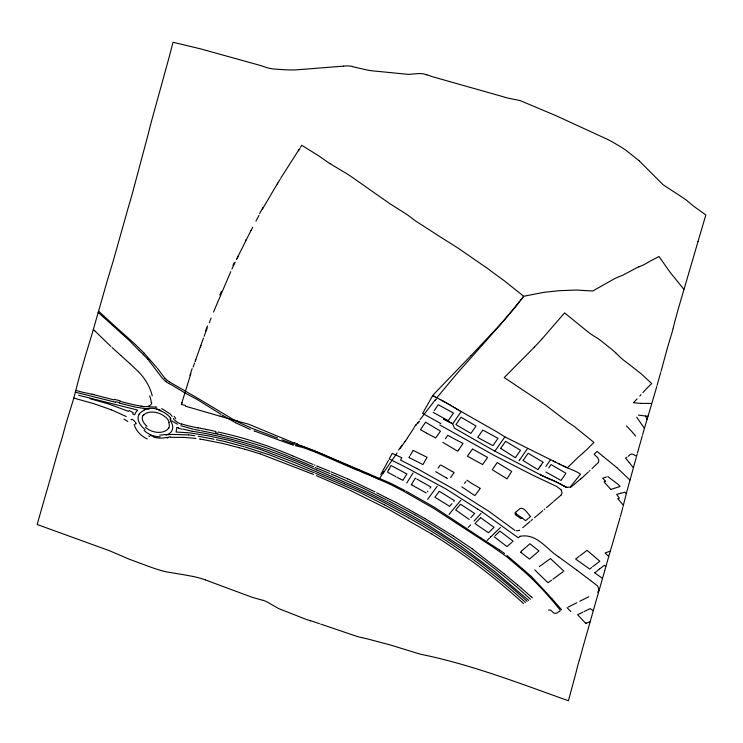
<?xml version="1.0" encoding="UTF-8"?>
<svg xmlns="http://www.w3.org/2000/svg" width="743" height="743" viewBox="0 0 743 743"><rect width="100%" height="100%" fill="white"/><g stroke="black" fill="none" stroke-linecap="round" stroke-linejoin="round"><path stroke-width="1.11" d="M599.118 589.747L597.604 585.976L590.871 580.757M176.918 427.559L176.045 432.027L189.474 432.844L209.071 436.002L228.714 440.283L259.641 449.199L293.466 462.025L344.306 483.758M673.047 328.62L672.443 331.09A13.402 1.04 -69.9 0 1 672.201 331.954L670.929 336.18A99.915 7.764 -69.9 0 0 666.49 351.328M673.158 328.174L673.307 327.487A46.763 3.631 -69.9 0 1 674.468 322.926L676.557 315.199A97.565 7.579 -69.9 0 1 678.09 309.59L698.021 241.531M623.08 506.317L626.628 492.442M622.829 507.311L622.708 507.813A83.309 6.473 -69.9 0 1 620.498 516.014L620.349 516.58M599.062 590.118L597.632 592.282M626.767 491.912L630.027 480.062A103.221 8.015 -69.9 0 0 630.658 477.786L636.249 457.484M637.448 453.063L642.314 435.686M637.16 454.14L637.011 454.688A89.271 6.938 -69.9 0 1 636.556 456.351C633.055 454.549 632.163 452.143 628.188 456.36M657.063 385.422L658.642 379.729A95.039 7.384 -69.9 0 1 659.134 377.964L660.694 372.549M666.471 351.374L661.038 371.351M656.747 386.564L656.589 387.131A90.813 7.058 -69.9 0 1 654.843 393.177L649.094 412.634A43.4 3.371 -69.9 0 1 648.435 414.743M642.658 434.497L642.825 433.921A57.843 4.495 -69.9 0 0 643.299 432.203L648.323 415.096M620.015 517.75L619.504 519.533A111.682 8.675 -69.9 0 1 618.622 522.58L612.241 544.554A105.06 8.164 -69.9 0 1 611.498 547.071L610.347 550.916A87.804 6.817 -69.9 0 0 608.554 557.074L604.783 570.466M604.691 570.782L590.156 621.677A52.929 4.114 -69.9 0 0 589.691 623.368L587.629 630.77A24.045 1.867 -69.9 0 1 587.128 632.423L582.521 648.648A90.832 7.058 -69.9 0 1 579.521 659.487L579.317 660.146M181.45 404.081L190.914 373.571M579.224 660.453L578.593 662.626A37.215 2.888 -69.9 0 0 577.757 665.579L575.992 672.591A66.517 5.164 -69.9 0 1 575.611 674.115L568.423 700.742C519.849 683.495 471.629 664.632 420.956 654.314A40.243 29.739 15.2 0 1 419.015 653.775L390.14 644.924L369.317 639.398A72.062 53.255 15.2 0 0 367.358 638.896L358.795 636.918A36.231 26.776 15.2 0 1 356.854 636.37L320.707 624.101M193.134 367.051L194.555 363.011M195.242 361.042L203.443 338.121M204.121 336.291L207.232 327.988M209.294 322.666L211.123 318.041M213.52 312.041L230.748 271.632M231.927 269.068L235.187 262.168M236.441 259.548L250.967 230.525M251.023 230.423L252.741 227.172M255.917 221.173L258.982 215.405M388.868 469.492L387.465 472.102L395.685 476.579M388.951 469.335L391.032 465.508L405.455 473.189M380.778 474.517L388.413 460.419M262.39 209.182L277.752 183.066M470.997 355.637L436.225 391.7A88.556 15.733 -56.5 0 0 432.677 395.582L422.637 413.405L440.803 423.547M410.164 455.385L413.117 450.509M280.64 178.348L298.9 149.724M409.56 456.378L409.263 456.871M598.384 462.517L598.867 460.251L597.669 457.679M406.737 483.015L413.08 472.947M403.143 479.867L406.923 473.858L406.04 473.458M415.188 478.436L411.278 484.659L412.142 485.133M300.488 147.281L301.76 145.322L316.732 154.59A84.312 60.424 46.4 0 1 321.422 157.711L325.759 160.804A73.371 52.586 46.4 0 0 330.031 163.636M407.666 437.562L413.972 427.996M382.441 474.285L397.031 452.97M459.035 449.339L463.056 443.422L455.422 439.457M380.351 477.405L379.079 479.272L366.28 473.328M405.167 441.296L400.356 448.261M458.821 449.654L457.753 451.215L442.847 442.382M545.882 466.483L550.498 459.722M548.789 467.839L551.027 464.542L565.804 473.152M139.182 414.213L139.703 413.517A18.816 12.668 22.7 0 1 144.393 410.285M443.757 419.284L452.701 423.835L454.391 428.144L494.513 450.992L540.235 474.703M542.901 462.406L540.904 465.322M494.903 451.122L504.896 436.893L521.735 445.289A86.039 63.889 27.3 0 1 524.056 446.515L552.244 460.484M434.284 410.545L438.268 404.721L453.462 413.015L448.215 420.714L447.667 420.445M492.86 468.842L497.216 462.573L511.221 471.146M515.586 457.391L520.509 450.277L518.382 448.967L505.611 441.305L500.652 448.354M540.718 465.592L540.347 466.14M458.617 420.687L455.905 424.652L470.913 433.383L476.022 426.008L461.041 417.222L458.719 420.538M440.246 465.044L438.11 468.136M450.629 477.554L454.122 472.502L452.273 471.517M519.821 459.638L527.604 448.484M540.161 466.409L539.817 466.91M445.401 438.751L447.76 435.333L455.125 439.308M492.256 469.725L507.032 478.836L511.676 471.433M519.116 460.651L519.682 459.843M539.576 467.254L539.214 467.784M482.866 430.048L477.721 437.376L481.241 439.401M523.137 460.437L528.143 453.23L543.049 462.183M538.972 468.127L538.61 468.647M538.489 468.824L537.895 469.678L523.072 460.53M565.59 473.913L561.002 480.461L545.91 472.019M472.492 448.986L467.431 456.202L482.606 464.533L487.603 457.419L472.836 449.181M540.514 474.192L540.598 474.888M504.896 436.893L497.689 432.361A90.497 66.601 36 0 0 494.717 430.615L461.217 411.557L452.775 423.705L443.84 419.154M415.857 425.312L418.29 421.968M430.002 488.272L430.903 487.027L416.916 479.096M427.875 491.207L427.513 491.699M437.246 486.228L427.662 499.287M420.064 419.572L435.621 399.325M465.88 481.548L464.505 483.34M523.035 297.116L523.694 296.271L541.526 292.788A83.931 51.926 -20.7 0 1 547.08 291.962L558.55 290.764A52.549 32.506 -20.7 0 1 560.686 290.634L573.661 290.132A58.92 36.453 -20.7 0 1 577.237 290.076L592.719 291.015L613.012 279.563A49.512 16.392 -47.5 0 1 618.362 276.972L622.504 275.328A45.221 14.971 -47.5 0 0 623.098 275.059L635.135 268.641A43.335 14.34 -47.5 0 1 638.906 266.83M522.153 298.268L519.942 301.119L523.481 296.541M436.875 397.7L456.936 373.618L502.435 322.351M519.441 301.769L519.273 301.983A67.669 12.018 -56.5 0 1 514.685 307.704L500.503 324.227L471.09 355.544M450.044 513.255L451.029 512.011A41.719 6.436 -57.8 0 1 453.063 509.503L460.836 500.271M449.617 513.794L449.06 514.509M514.713 307.704L503.54 321.078M453.824 501.414L454.456 500.661L439.289 491.272L434.906 497.253L449.654 506.355L451.939 503.661M503.225 321.44L502.751 321.988M470.858 517.676L474.638 513.478L460.521 504.209L455.7 509.958L469.204 519.468M474.118 521.038L481.046 513.413M541.907 339.012L541.963 338.947A106.156 20.219 -55.8 0 1 537.068 344.269L534.328 347.148M475.585 522.905L480.582 517.685M636.686 417.139L644.339 428.321M598.245 462.666L592.004 468.564M642.881 392.629L645.388 389.88A46.92 8.935 -55.8 0 1 648.797 386.388L651.704 383.602L642.881 375.336A59.152 42.49 45.7 0 0 641.237 373.887L629.497 364.618M561.086 495.107L562.042 493.027L561.476 490.575M470.616 524.902L468.248 527.419M641.051 394.626L639.788 395.991M637.076 398.842L633.556 402.743M534.291 347.176L530.214 351.346M504.516 377.258L529.75 351.82M590.007 446.404L593.954 442.429L574.562 426.714A53.022 38.088 45.7 0 0 572.807 425.479L569.296 423.12A58.186 41.794 45.7 0 1 565.293 420.185L546.374 405.715A76.371 54.861 45.7 0 0 544.795 404.619L504.218 377.555M589.505 446.905L587.137 449.246A53.775 10.244 -55.8 0 1 585.205 451.047L583.422 452.617M495.163 535.712L499.872 531.078L513.088 541.192L512.373 541.833M490.807 536.808L499.305 528.542M490.742 536.873L490.222 537.393M489.498 538.108L487.752 539.799A31.215 6.826 -54.3 0 1 487.371 540.152L487.139 540.365M500.41 527.502L499.872 528.004M590.016 470.43L589.31 471.099M588.363 471.972L582.568 477.368M511.658 542.483L506.977 546.588L494.188 536.743M553.749 501.358L560.909 495.275M552.894 502.101L550.916 503.81M570.726 487.315L580.729 478.901M521.326 551.213L520.732 552.263M526.155 547.034L529.908 543.774L538.963 550.944L529.508 559.098L520.815 552.328M583.181 452.821L577.237 458.134A65.848 12.547 -55.8 0 0 576.559 458.793L567.364 467.83L573.875 470.542A33.101 24.593 26.6 0 1 578.277 472.743L580.534 474.127L570.225 487.074L567.364 487.297M534.421 517.778L542.771 510.71M521.465 551.083L525.496 547.6M516.153 513.822L515.187 514.658L520.908 518.623L521.874 517.787L525.496 520.611M582.308 477.591L580.84 478.817M550.349 504.293L546.532 507.553M515.846 512.113L514.927 512.958M515.921 512.057L518.02 510.274M518.577 509.8C522.821 504.311 528.459 514.815 530.548 516.534M532.536 519.394L531.031 520.667M530.242 516.794L528.942 517.88M522.71 527.679L530.038 521.512M525.607 520.657L528.254 518.456M544.777 509.039L544.21 509.512M592.663 566.733L599.861 561.244L587.091 550.359L579.8 555.866M596.657 571.293L599.638 568.924M591.642 567.541L589.71 569.045L575.63 559.07L578.927 556.553M595.905 571.887L594.864 572.704M599.787 568.804L604.44 565.33L605.861 566.575M520.119 536.316L518.261 537.765L482.56 512.168M552.903 579.206L562.154 572.435M551.594 580.199L547.981 582.698L537.588 572.704M539.288 566.649L550.452 558.578L563.928 571.181M534.849 569.89L537.375 572.509M562.943 571.878L562.414 572.249M626.813 457.279L625.522 458.134L629.145 462.48M548.557 610.068C552.634 608.796 553.061 617.034 559.052 611.48M568.219 607.087L576.865 602.722M519.673 530.177L519.171 530.428M567.058 607.672L570.884 611.563M518.874 530.576L516.162 530.734M579.781 601.263L588.809 596.75M584.091 611.591L590.211 608.601L593.258 610.727M582.93 612.167L579.568 613.783M578.964 614.071L577.58 614.712L585.772 623.34L586.394 623.136M560.073 611.034L559.563 611.257M638.896 266.848L642.834 265.232A29.59 9.798 -47.5 0 0 644.432 264.434L648.676 261.982A87.284 28.893 -47.5 0 1 650.079 261.183A72.656 24.045 -47.5 0 1 652.215 260.013L657.471 257.329A62.533 20.702 -47.5 0 0 658.995 256.493L670.047 272.217L683.848 289.296M623.033 504.803L617.767 498.627L619.374 498.154L616.653 494.401L620.665 493.241M611.006 489.405L620.099 486.451L618.575 484.882A27.835 19.299 54 0 0 617.73 484.074L607.774 476.56M609.966 551.185L605.034 553.015L608.712 556.321M590.109 621.835L585.772 623.34M165.698 434.804L172.58 434.423M605.452 481.353L604.031 481.835L610.876 489.461M606.427 476.997L604.811 477.517M604.087 477.74L602.666 478.186L605.675 481.278M167.11 438.026L167.983 437.785M520.156 536.288C536.836 533.168 546.216 548.882 558.662 556.888M620.842 493.194L624.974 492.182L626.135 493.528M177.085 427.383L178.552 427.875M147.318 406.523L145.628 406.709A11.879 8.229 24.7 0 1 143.64 406.542M170.481 437.33L183.679 437.376M343.582 66.136L295.751 69.898A82.343 60.861 15.2 0 1 285.739 69.814L275.235 69.118A37.503 27.714 15.2 0 1 273.48 68.969A26.544 19.615 15.2 0 1 267.146 67.706L262.678 66.248A62.542 46.224 15.2 0 0 256.892 64.511L200.526 48.852L173.017 42.258L169.246 56.802A108.227 8.405 -69.9 0 1 168.169 60.731L151.34 121.768A101.745 7.904 -69.9 0 0 149.965 127.044L148.34 133.536A102.432 7.959 -69.9 0 1 147.513 136.693L132.635 192.456A88.668 6.891 -69.9 0 1 130.276 200.759L128.948 205.217A71.904 5.582 -69.9 0 0 127.387 210.631L126.449 214.03A102.738 7.978 -69.9 0 1 125.632 216.928L113.79 258.935A65.848 5.117 -69.9 0 1 112.89 262.028L107.28 280.724A82.779 6.427 -69.9 0 0 106.555 283.204L93.442 329.084A71.412 5.545 -69.9 0 1 91.649 335.232L85.872 354.281A59.589 4.625 -69.9 0 0 85.324 356.138L83.411 362.77A118.815 9.232 -69.9 0 1 82.501 365.881L80.16 373.896A45.741 3.557 -69.9 0 0 79.687 375.596L74.476 395.573A60.545 4.699 -69.9 0 1 72.749 401.591L67.437 418.82A39.546 3.074 -69.9 0 0 66.108 423.176L62.774 435.407A51.202 3.975 -69.9 0 1 60.963 441.593L59.542 446.255A88.788 6.901 -69.9 0 0 56.914 455.097L49.075 482.987A91.38 7.096 -69.9 0 1 47.858 487.213L46.01 493.482A109.416 8.498 -69.9 0 0 45.472 495.34L37.15 524.502L108.877 550.507A62.208 45.973 15.2 0 1 111.357 551.52L128.567 558.922A73.594 54.397 15.2 0 0 131.065 559.86L149.259 566.603A93.404 69.034 15.2 0 0 151.145 567.299L157.488 569.444A71.282 52.679 15.2 0 0 166.59 571.896L180.753 574.255A96.701 71.467 15.2 0 1 182.787 574.571L192.836 576.419A68.83 50.868 15.2 0 1 205.17 579.8M567.095 487.315L565.785 486.934M651.332 403.421L641.033 403.384M183.985 437.367L195.92 438.444M172.813 434.423L176.741 434.497M156.903 407.099L155.528 407.062M155.176 407.062L147.894 406.727M177.475 434.525L188.592 434.915M640.977 403.384L633.751 402.771M638.497 415.096L647.924 416.359M149.027 409.272L135.087 407.006M188.843 434.934L194.777 435.742M202.858 439.54L200.517 439.187M200.09 439.122L199.356 439.002M141.059 406.263L143.659 406.625L134.957 405.009M200.824 430.671L215.461 433.68M200.564 428.367L205.542 429.185M199.821 430.494L194.49 429.454M203.071 439.577L222.296 443.339L239.562 447.797M198.279 436.243L212.888 439.011M198.065 427.931L197.443 427.819A92.151 43.753 3.1 0 1 195.623 427.411L195.567 427.466M221.07 434.85L236.265 438.658M220.968 434.831L215.721 433.745M213.984 439.224L213.492 439.132M195.325 427.42L188.035 425.748M207.186 429.5L215.962 431.534M218.256 432.036C243.76 437.562 268.715 445.633 292.714 455.905M192.214 431.246C235.271 437.803 276.702 452.05 316.351 469.836M224.692 441.481L216.324 439.707M119.985 401.415L128.26 403.384M119.512 403.189L128.493 405.334M191.824 431.154L182.574 429.036M193.477 429.231L180.837 425.72M134.307 404.87L128.558 403.468M92.151 394.292L84.284 392.592A53.394 36.955 4.7 0 1 82.408 392.183L75.86 390.409M90.052 398.685L108.896 404.062L128.52 411.408M187.58 425.637L181.478 423.928M352.368 66.629L366.903 69.963A80.235 59.301 15.2 0 0 371.454 70.734L407.61 74.309A42.76 31.605 15.2 0 0 409.783 74.281L416.758 73.715A37.503 27.723 15.2 0 1 418.959 73.548L420.454 73.538A18.51 13.68 15.2 0 1 426.798 74.829M75.387 392.211L115.602 402.251M73.771 398.09L93.757 403.644L111.469 409.867M134.464 406.858L129.152 405.52M237.444 421.132L248.459 424.142L294.256 443.069M295.454 445.716L303.571 447.741L315.264 452.088M93.776 394.682L114.143 399.938M185.332 406.152L220.012 416.21M137.204 409.95L78.619 395.276M224.748 441.5L244.113 446.738M295.547 444.611L302.763 446.422L315.719 451.261M246.555 441.63L241.949 440.339M239.692 447.834L244.531 449.153M244.716 449.199L260.078 453.834M234.834 420.454L221.934 416.795M294.33 444.286L292.24 443.59M246.787 441.695C268.743 447.453 289.566 456.75 310.453 465.499M245.162 447.045L270.173 455.087L314.317 472.808M241.317 440.153L236.515 438.732M309.877 620.563L310.528 620.758M255.1 431.246L279.154 440.107M254.654 431.107L253.985 430.894M426.816 74.783L430.624 76.074A93.33 68.978 15.2 0 0 432.528 76.724L503.02 96.683A62.514 46.205 15.2 0 0 509.522 98.447L518.846 100.296A25.178 18.603 15.2 0 1 520.787 100.853L555.931 115.657L607.059 139.164A79.91 59.059 15.2 0 1 613.021 142.275L620.591 146.789A88.315 65.273 15.2 0 1 626.293 150.55L638.999 160.655M293.485 445.206L292.538 444.899M263.189 600.4L253.474 597.688A43.308 32.005 15.2 0 1 251.561 597.066L205.152 579.846M292.157 444.778L291.405 444.518M319.444 623.665L313.732 621.733A71.783 53.05 15.2 0 0 311.809 621.139L307.955 619.978A46.846 34.624 15.2 0 1 306.042 619.346L278.653 608.582L270.164 603.725A28.243 20.878 15.2 0 0 263.226 600.307M291.033 444.388L281.058 440.831M291.823 443.441L291.2 443.218M290.792 443.079L282.034 439.819M257.05 430.253L277.622 437.998M260.347 453.917L313.444 474.443M297.395 444.258L321.125 453.676L351.848 467.171M256.419 430.021L251.543 428.172M280.408 440.58L279.777 440.348M111.571 409.904L126.282 416.535M317.512 466.27L329.799 471.313M317.242 466.158L316.704 465.954M314.967 465.257L314.298 464.988M315.116 467.431L330.031 473.607M316.304 475.613L348.848 489.786M335.743 476.031L362.064 487.622L385.905 499.565M360.726 470.821L352.396 467.412M161.733 408.529L170.491 414.204M335.149 475.789L331.415 474.22M315.599 473.337L349.749 488.04M313.555 466.799L311.066 465.759M316.518 469.91L331.164 476.226M292.974 456.007L310.667 463.474M312.97 464.44L311.28 463.734M316.193 451.456L334.749 459.425M337.536 460.614L350.863 466.251M236.274 421.281L250.818 427.81M336.913 460.354L335.827 459.898M149.594 436.457L148.767 436.095M351.16 466.381L369.8 474.275A41.45 30.807 24 0 0 370.924 474.786L390.289 483.099M350.269 488.253L359.547 492.228L384.28 504.766M315.951 452.376L353.668 468.74A87.312 64.873 22.8 0 0 355.544 469.502L360.578 471.415A66.656 49.53 22.8 0 1 366.058 473.728L389.555 483.999M349.461 479.653L374.936 491.866M413.201 450.388L426.547 457.019M552.69 480.312L548.966 478.715M348.894 479.411L347.761 478.929M345.894 482.709C374.435 494.94 401.991 509.522 428.665 525.44M548.947 478.771L546.179 477.489M552.671 480.377L556.377 482.04A45.1 33.5 26.6 0 1 558.207 482.941L562.609 485.346M347.631 478.863L346.879 478.538M345.142 482.383L331.369 476.319M345.774 484.408C370.868 494.959 394.923 507.896 418.56 521.372M554.241 480.981L546.792 477.768M344.576 483.879L345.124 484.12M331.034 471.861L346.108 478.195M554.557 481.12L556.702 482.114A44.673 33.184 26.5 0 1 558.225 482.866L561.216 484.473M349.739 490.185L389.341 509.782L431.748 534.003M544.944 476.932L546.476 477.684M235.791 422.869L250.307 429.482M545.854 477.405L542.641 475.845M390.019 484.222L403.012 490.872M544.015 476.551L542.149 475.604M396.214 502.5L387.623 498.377M562.869 465.759L567.318 467.811L560.733 464.709M541.823 475.446L542.427 475.789M402.873 480.294L401.61 479.681M390.855 483.368L403.44 489.804M389.156 501.191L414.789 514.75M541.173 475.121L542.056 475.613M555.42 462.072L552.467 460.595M566.138 487.204L564.318 486.173M541.693 475.436L540.365 474.721M401.071 479.421L400.189 478.975M168.828 383.481L170.453 384.345A41.571 30.482 38 0 1 173.667 386.109L184.84 392.908A63.044 46.187 38.3 0 0 187.143 394.189L196.988 399.353L221.108 414.39M388.283 500.754L386.992 500.113M558.309 463.502L559.07 463.883M559.368 464.031L560.129 464.412M558.457 463.576L552.69 460.716M559.981 464.338L560.891 464.784M558.912 463.808L559.525 464.106M396.456 502.612L425.015 518.577M387.01 498.07L386.397 497.764M447.583 420.408L433.188 412.346M565.683 486.879L565.061 486.563M426.157 492.971L412.198 485.16M177.493 424.234L172.153 421.067M406.449 467.626L445.893 488.922L477.684 509.113M399.836 478.798L396.734 477.164M386.314 497.717L376.682 492.804M408.919 457.493L422.99 464.561L427.067 457.289M417.12 468.638L453.871 489.228L488.132 510.859A54.248 38.924 46.1 0 1 490.046 512.187L514.797 530.316M405.613 467.198L389.193 458.96L392.258 453.388L401.861 457.799L400.542 460.056L416.907 468.527M432.677 395.582L435.974 397.319M406.217 491.272L434.172 507.107L480.916 537.988M384.475 504.868L408.604 517.825M432.909 395.703L433.615 396.075M426.668 433.16L435.639 437.961L440.488 431.181L425.609 422.163L420.454 429.649L426.361 433.002M564.921 486.591L563.835 485.913M433.856 396.195L434.562 396.567M405.102 490.686L404.043 490.129M435.742 397.189L440.293 399.623M439.995 399.455L441.806 400.431M441.509 400.263L443.023 401.081M564.206 486.21L563.677 485.829M442.717 400.914L443.627 401.406M443.33 401.239L444.23 401.731M443.924 401.564L451.41 405.799M563.742 485.968L562.888 485.402M563.519 485.838L562.73 485.309M452.004 471.378L441.091 465.137M444.825 402.056L445.726 402.548M481.826 439.726L492.934 445.642L498.014 438.314L483.637 430.494M561.188 484.557L562.386 485.216M446.636 403.05L448.131 403.895M415.801 478.483L415.328 478.213M459.397 410.517L459.889 410.805M460.855 411.353L456.694 408.956M447.462 478.529L446.413 477.925M235.55 422.73L222.222 415.068M236.033 421.142L199.198 399.121A72.795 53.255 39 0 0 197.712 398.239L169.515 381.986M408.994 518.047C450.917 541.526 489.953 570.048 525.44 602.424M457.679 409.532L458.171 409.811M449.626 404.749L450.518 405.279M457.186 409.244L454.67 407.749M446.116 477.749L435.621 471.684M425.182 518.679L453.249 535.963M418.69 521.447C457.577 544.062 493.956 570.968 527.121 601.356M403.598 491.216L433.801 508.426L492.237 546.532L506.364 556.47L521.855 569.547M450.815 405.446L453.184 406.867M455.849 408.464L456.443 408.808M414.966 514.853C454.632 537.347 491.68 564.318 525.58 594.781M455.552 408.288L452.886 406.69M439.791 424.94L494.114 455.375L533.27 475.427L556.739 486.516L560.928 489.683M428.767 525.505L461.561 546.69M515.373 457.707L500.791 448.447M330.031 163.636L347.891 174.391A78.656 56.366 46.4 0 1 351.03 176.453L387.855 202.282A60.118 43.085 46.4 0 0 390.493 204.102L406.588 214.29A75.173 53.877 46.4 0 1 410.768 217.29L414.743 220.337A53.645 38.45 46.4 0 0 416.182 221.368L442.744 238.484A74.254 53.217 46.4 0 1 445.131 239.943L456.973 247.428A50.125 35.924 46.4 0 1 459.908 249.379L484.027 266.05A62.003 44.431 46.4 0 1 490.38 270.619L502.129 279.219A102.692 73.594 46.4 0 1 503.884 280.464L523.694 296.271M466.91 480.201L472.882 484.139A22.652 15.807 40.8 0 0 474.248 484.882L480.247 488.346M482.458 512.103L477.73 509.141M431.813 534.041C464.505 554.297 495.191 577.683 523.592 603.613M461.793 486.851L474.786 495.6L476.616 493.324A24.259 3.678 -58 0 0 479.913 488.82M453.434 536.084L472.093 548.771M132.607 413.702L134.139 414.761M480.944 538.006L499.556 549.978M131.009 419.479L131.53 419.823M461.672 546.774L494.81 571.581L528.635 600.4M168.587 383.36L166.098 381.698M169.302 381.837L167.045 380.165M515.187 513.153L521.902 517.815M499.723 550.089L504.664 553.609M472.251 548.882L503.93 573.661M602.489 578.37L594.688 572.834M629.386 364.534L623.098 359.788A39.955 28.698 45.7 0 1 620.099 357.142A46.503 33.407 45.7 0 1 619.56 356.621L615.919 353.055M576.837 570.15L558.866 557.027M166.729 379.933L164.807 378.168M577.032 570.29L590.741 580.654M480.814 517.862L494.076 527.326L488.467 532.722L474.972 523.583M166.042 381.661L165.438 381.187M165.345 381.113L162.132 377.955L147.894 359.259M603.307 456.564L616.774 467.561M603.223 456.499L597.084 451.428L594.084 454.242L597.539 457.53M521.419 588.187L530.864 596.518M517.472 584.852L503.986 573.698M506.967 555.485L522.134 568.506M517.565 584.927L521.224 588.019M616.866 467.644L629.86 479.959M522.31 568.655L531.394 576.559L539.585 585.363M98.095 312.366L129.115 340.313L138.978 350.399M98.865 311.41L112.007 323.511A48.834 32.998 58.5 0 0 113.66 325.025L135.142 344.288M521.93 569.612C536 581.797 548.631 595.626 560.25 610.17M120.933 355.572L112.082 347.557M121.23 355.841L129.849 363.596M531.069 596.703L532.378 597.901M130.016 363.754L138.421 371.658M144.031 353.083L156.652 367.395M143.984 353.046L135.347 344.492M143.529 354.782L139.155 350.566M93.33 329.474L94.77 330.858M626.451 425.878L632.182 431.98M639.138 160.785L663.1 184.756L682.288 197.285A54.388 40.196 15.2 0 1 687.609 201.139L690.841 203.87A81.284 60.072 15.2 0 0 695.792 207.734L705.85 215.015L699.739 235.54A63.071 4.904 -69.9 0 1 698.021 241.531M525.775 594.967L530.4 599.248M110.902 346.442L94.844 330.932M143.64 354.894L147.848 359.213M138.607 371.834C145.015 378.531 150.095 386.759 152.222 395.843M539.669 585.447L552.16 598.96M552.337 599.155L561.615 609.808M157.312 368.156L164.77 378.131M632.451 432.296L635.655 436.141M172.144 416.396L170.806 414.65M629.228 462.583L633.231 467.523M170.277 418.068L171.029 419.126M561.104 489.953L561.392 490.417M135.458 423.705L135.793 424.281M646.967 419.377L646.011 417.027M645.648 416.126L645.806 416.526M615.817 352.953A51.211 36.788 45.7 0 0 611.433 349.108L600.976 340.74A36.648 26.33 45.7 0 0 597.855 338.52A41.757 29.999 45.7 0 0 597.27 338.149L593.703 335.947A62.523 44.914 45.7 0 1 588.753 332.539L564.587 312.887L543.709 336.988A109.63 20.888 -55.8 0 1 542.381 338.483M129.003 410.424A23.692 18.111 23.9 0 1 133.313 412.894M181.533 429.082A17.405 11.247 22.2 0 1 178.459 428.163M167.797 437.386A22.903 18.974 44.6 0 1 170.314 436.828M166.673 437.413A22.095 15.371 19.7 0 1 153.782 437.255M153.606 436.457A22.151 14.089 21.5 0 1 150.105 435.259M147.235 438.927A21.974 17.414 22.5 0 1 134.121 424.364M132.189 419.275A11.897 8.219 15.5 0 1 136.201 423.603M123.988 419.163A38.107 13.745 28.5 0 1 127.824 421.495M170.741 421.207A18.101 11.154 25.6 0 1 166.051 434.934M92.188 394.18A67.381 51.369 3.5 0 1 93.813 394.57M120.208 400.774A77.161 51.852 7.5 0 1 114.441 399.316M156.652 409.179A21.816 15.362 17.4 0 1 160.915 410.424M174.187 416.368A20.581 9.9 36.1 0 1 175.719 418.662M181.422 424.169A11.879 8.052 20.7 0 1 173.333 418.458M200.619 428.256A90.952 43.651 3 0 1 198.13 427.829M205.467 429.435A65.821 54.722 -6.7 0 1 207.102 429.751M217.708 433.178A73.52 41.051 5.5 0 1 215.349 432.649M119.679 402.697A82.891 55.651 7.4 0 1 115.806 401.768M151.832 403.068A9.52 6.678 25.3 0 1 147.346 406.486M149.668 395.982A27.547 19.355 27.4 0 1 151.228 402.65M158.956 410.34A17.916 12.984 18.4 0 1 170.463 418.012M144.058 409.662A18.789 12.529 21.7 0 1 159.132 409.653M169.915 419.191A17.953 9.436 33.6 0 1 171.094 420.993M145.191 429.695A18.111 11.201 26.3 0 1 139.117 414.176M165.299 434.349A18.129 12.882 23.2 0 1 159.661 435.045M160.191 436.773A18.185 13.523 27.7 0 1 144.161 430.569M143.817 414.873A14.358 9.678 20 0 1 164.937 416.721M165.717 417.037A14.349 9.557 23.3 0 1 169.2 422.442M168.67 422.442A14.312 9.492 22.1 0 1 168.856 427.996M168.717 427.94A14.34 9.78 17.6 0 1 145.312 427.104M146.965 426.324A14.303 8.229 26.5 0 1 143.018 415.411M143.213 415.513A14.331 9.603 18.7 0 1 143.798 414.863M134.724 414.724A22.169 14.999 26.7 0 1 137.492 410.433M360.559 471.294A63.201 49.493 26.6 0 1 366.067 473.765M297.525 443.924A86.188 57.564 19.3 0 1 294.404 442.735M237.5 420.928A93.163 61.753 13.2 0 1 234.899 420.25M222.018 416.582A73.297 49.521 12.3 0 1 220.104 416.006M181.292 404.48A50.301 39.286 7.1 0 1 185.583 405.455M182.026 402.65A68.607 3.334 -71.3 0 1 181.691 403.793M519.338 301.714A67.641 10.848 -56.2 0 1 514.815 307.407M435.203 400.607A110.716 18.361 -60.3 0 1 436.438 398.991M417.761 423.529A79.631 11.758 -60.7 0 1 419.507 421.142M414.241 427.16A40.317 5.684 -60.5 0 1 416.173 424.448M407.545 437.896A44.589 4.337 -59.4 0 1 405.019 441.667M401.814 445.391A96.72 6.241 -58.1 0 1 398.564 450.054M383.704 471.712A58.028 3.297 -59.5 0 1 382.729 473.217M381.781 475.074A40.605 2.731 -60.1 0 1 380.713 476.681M189.929 375.299A86.745 8.684 -67.1 0 1 192.158 368.658M195.864 359.519A60.917 1.579 -69.7 0 1 195.158 361.535M200.378 347.074A113.085 1.189 -70.2 0 1 201 345.365M205.412 331.387A70.669 4.848 -65.8 0 1 207.473 325.917M219.835 295.008A70.929 1.077 -68.9 0 1 221.414 291.321M232.94 265.344A106.676 5.526 -68.6 0 1 234.091 262.929M237.166 258.323A67.687 0.882 -63.6 0 1 238.419 255.722M246.109 239.552A89.179 1.245 -61.4 0 1 245.496 240.63M259.567 213.687A78.554 6.538 -65.4 0 1 263.013 207.473M280.13 179.304A93.442 2.786 -60.2 0 1 277.232 184.032M299.996 148.34A61.948 4.049 -60 0 1 298.38 150.801M343.572 66.118A23.646 17.479 15.2 0 1 352.396 66.406"/></g></svg>
